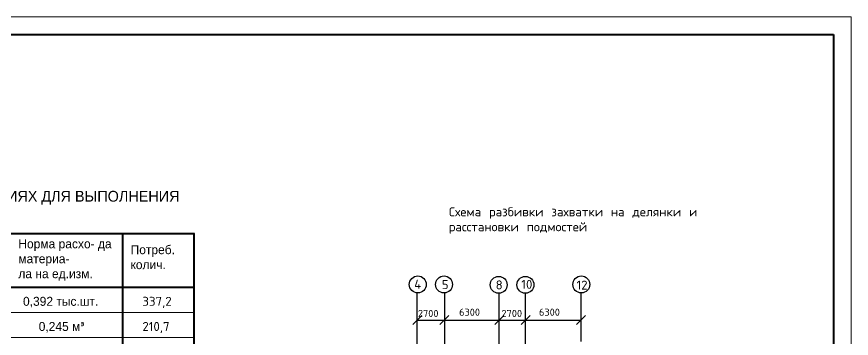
# Model space of a CAD drawing. Header units: millimetres. Extents: x 707 to 5070, y -235 to 1028.
# Drawn here: x 3931 to 4163.6, y 272.1 to 361.7 of the extents above; entities that cross this region are included whole.
import ezdxf

# ---------------------------------------------------------------- set-up
doc = ezdxf.new("R2010")
doc.units = ezdxf.units.MM
doc.linetypes.add('ACAD_ISO04W100', pattern=[30, 24, -3, 0, -3])
for name, color, linetype, lineweight in [('Основная', 7, 'Continuous', 40), ('Средняя', 94, 'Continuous', 30), ('Тонкая', 5, 'Continuous', 15)]:
    doc.layers.add(name, color=color, linetype=linetype, lineweight=lineweight)

msp = doc.modelspace()

# ---------------------------------------------------------------- linework, layer by layer
at = {"linetype": 'ACAD_ISO04W100'}
for p, q in [((4042.6697, 269.6743), (4042.6697, 284.7385)), ((4050.2346, 284.6912), (4050.2346, 197.9845)), ((4065.4947, 269.6743), (4065.4947, 284.7385)), ((4072.8697, 269.6743), (4072.8697, 284.7385)), ((4088.3197, 271.2743), (4088.3197, 284.7385))]:
    msp.add_line(p, q, dxfattribs=at)
for p, q in [((4043.9197, 278.4564), (4041.4197, 275.9564)), ((4042.6697, 277.2064), (4088.3197, 277.2064)), ((4051.4846, 278.4564), (4048.9846, 275.9564)), ((4066.7447, 278.4564), (4064.2447, 275.9564)), ((4074.1197, 278.4564), (4071.6197, 275.9564)), ((4089.5697, 278.4564), (4087.0697, 275.9564))]:
    msp.add_line(p, q)
for centre in [(4042.8041, 287.1352), (4050.1203, 287.1352), (4065.3524, 287.0154), (4072.7885, 287.0154), (4088.3804, 287.1352)]:
    msp.add_circle(centre, 2.3622)
at = {"layer": 'Основная', "color": 0}
for p, q in [((3342.6208, 356.7339), (4158.6208, 356.7339)), ((4158.6208, 356.7339), (4158.6208, -227.2661)), ((3795.554, 301.3543), (3980.554, 301.3543)), ((3960.554, 301.3543), (3960.554, 221.8672)), ((3980.371, 301.3543), (3980.371, 221.8672)), ((3795.554, 286.3543), (3980.554, 286.3543))]:
    msp.add_line(p, q, dxfattribs=at)
at = {"layer": 'Тонкая', "color": 0}
for p, q in [((3322.6208, 361.7339), (4163.6208, 361.7339)), ((4163.6208, 361.7339), (4163.6208, -232.2661)), ((3795.554, 279.3543), (3980.554, 279.3543)), ((3795.554, 272.3543), (3980.554, 272.3543))]:
    msp.add_line(p, q, dxfattribs=at)

# ---------------------------------------------------------------- texts
at = {"attachment_point": 1}
for s, insert, char_height, width in [('{\\Ftxt.shx|c204;Схема разбивки захватки на делянки и расстановки подмостей}', (4051.4634, 308.6034), 2.5, 83.742424), ('{\\Ftxt.shx|c204;4}', (4041.806, 288.4491), 2.5, 11.898953), ('{\\Ftxt.shx|c204;10}', (4071.6531, 288.41), 2.5, 9.046639), ('{\\Ftxt.shx|c204;5}', (4049.4981, 288.3293), 2.5, 9.032045), ('{\\Ftxt.shx|c204;8}', (4064.5117, 288.2409), 2.5, 7.998182), ('{\\Ftxt.shx|c204;12}', (4087.039, 288.1928), 2.5, 8.243509), ('{\\Ftxt.shx|c204;2700}', (4042.842, 280.0537), 2, 7.022107), ('{\\Ftxt.shx|c204;6300}', (4054.3172, 280.3959), 2, 8.563548), ('{\\Ftxt.shx|c204;2700}', (4066.1349, 280.0537), 2, 7.022118), ('{\\Ftxt.shx|c204;6300}', (4076.5824, 280.3959), 2, 9.248644)]:
    msp.add_mtext(s, dxfattribs=dict(at, insert=insert, char_height=char_height, width=width))
at = {"layer": 'Средняя', "color": 0, "insert": (3796.1529, 313.2027), "char_height": 3, "width": 184.339611, "attachment_point": 1}
msp.add_mtext('ПОТРЕБНОСТЬ В МАТЕРИАЛАХ, ПОЛУФАБРИКАТАХ И КОНСТРУКЦИЯХ ДЛЯ ВЫПОЛНЕНИЯ РАБОТ ПО КИРПИЧНОЙ КЛАДКЕ 1-ГО ЭТАЖА ', dxfattribs=at)
at = {"layer": 'Тонкая', "color": 0, "char_height": 2.5, "attachment_point": 1}
for s, insert, width in [('Норма расхо- да материа-\\Pла на ед.изм.', (3931.4975, 299.7044), 29.458505), ('Потреб. колич.', (3962.7785, 298.0599), 15.746123), ('0,392 тыс.шт.', (3932.7965, 283.6733), 27.31692), ('{\\Ftxt.shx|c204;337,2}', (3966.0589, 283.6733), 6.425549), ('0,245 м{\\fISOCPEUR|b0|i0|c0|p34;³}', (3937.1699, 276.6733), 27.31692), ('{\\Ftxt.shx|c204;210,7}', (3966.0589, 276.6733), 6.425549)]:
    msp.add_mtext(s, dxfattribs=dict(at, insert=insert, width=width))

doc.saveas('drawing.dxf')
